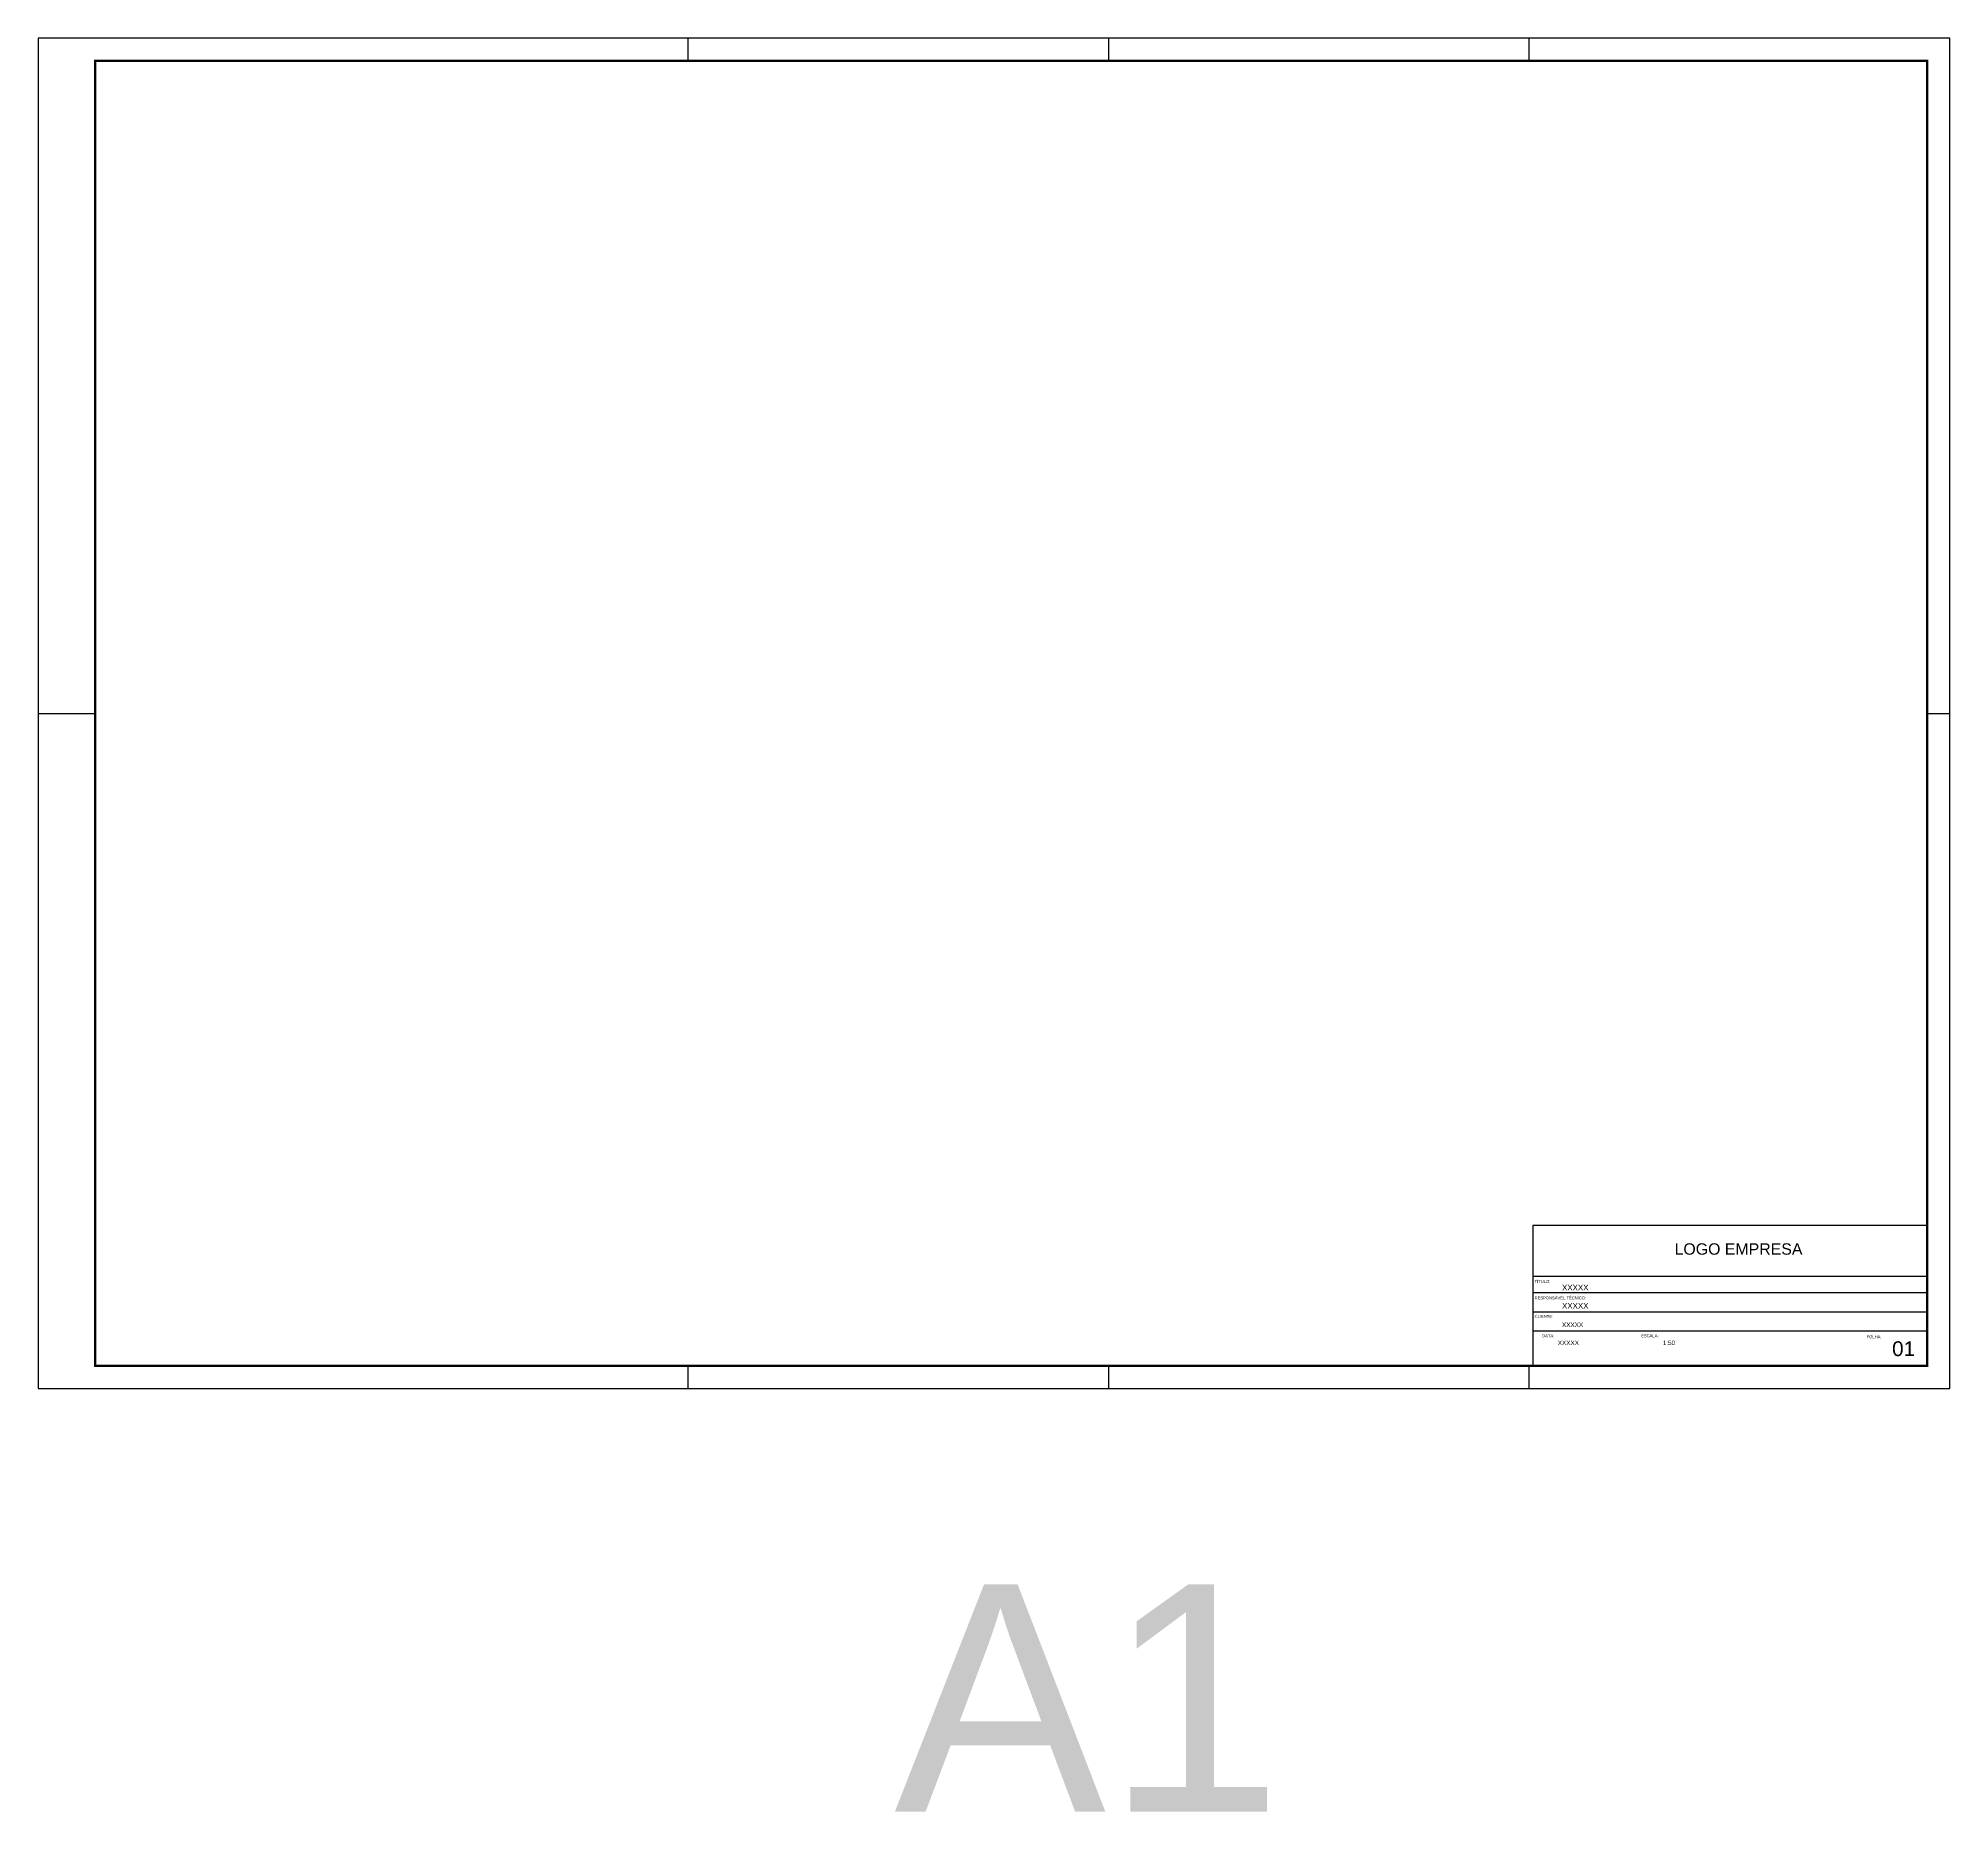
# Model space of a CAD drawing. Header units: millimetres. Extents: x 12832380469 to 12832384453, y 4973163149 to 4973164172.
# Drawn here: x 12832381850 to 12832382691, y 4973163151 to 4973163931 of the extents above; entities that cross this region are included whole.
import ezdxf

# ---------------------------------------------------------------- set-up
doc = ezdxf.new("R2010")
doc.units = ezdxf.units.MM
doc.layers.add('ARQ-FOLHA', color=7, linetype='Continuous')
doc.styles.add('arial', font='arial.ttf')
doc.styles.add('videoaula', font='arial.ttf', dxfattribs={"height": 20})

# ---------------------------------------------------------------- blocks, each defined once
blk = doc.blocks.new('FOLHA A1')
at = {"layer": 'ARQ-FOLHA'}
for p, q in [((841, 0), (0, 0)), ((0, 0), (0, -594)), ((286, -10), (286, 0)), ((471, -10), (471, 0)), ((656, -10), (656, 0)), ((841, -594), (841, 0)), ((0, -297), (25, -297)), ((831, -297), (841, -297)), ((286, -594), (286, -584)), ((471, -594), (471, -584)), ((656, -594), (656, -584)), ((0, -594), (841, -594))]:
    blk.add_line(p, q, dxfattribs=at)
at = {"layer": 'ARQ-FOLHA', "const_width": 1}
blk.add_lwpolyline([(25, -10), (25, -584), (831, -584), (831, -10), (25, -10)], dxfattribs=at)

msp = doc.modelspace()

# ---------------------------------------------------------------- linework, layer by layer
at = {"layer": 'ARQ-FOLHA'}
for p, q in [((12832382681.20122, 4973163408.730036), (12832382507.70122, 4973163408.730036)), ((12832382507.70122, 4973163408.730036), (12832382507.70122, 4973163346.931521)), ((12832382681.20122, 4973163386.242764), (12832382507.70122, 4973163386.242764)), ((12832382507.70122, 4973163380.095241), (12832382507.70122, 4973163380.095241)), ((12832382681.20122, 4973163379.042764), (12832382507.70122, 4973163379.042764)), ((12832382507.70122, 4973163370.645241), (12832382507.70122, 4973163370.645241)), ((12832382681.20122, 4973163370.592764), (12832382507.70122, 4973163370.592764)), ((12832382681.20122, 4973163362.142764), (12832382507.70122, 4973163362.142764))]:
    msp.add_line(p, q, dxfattribs=at)

# ---------------------------------------------------------------- block references
msp.add_blockref('FOLHA A1', (12832381850.20122, 4973163930.931521), dxfattribs=at)

# ---------------------------------------------------------------- texts
at = {"insert": (12832382226.81146, 4973163250.77493), "char_height": 100, "attachment_point": 1, "style": 'videoaula'}
msp.add_mtext_dynamic_manual_height_columns('A1', width=276.50874329, gutter_width=100, heights=[0], dxfattribs=at)
at = {"layer": 'ARQ-FOLHA', "style": 'arial'}
for s, height, p in [('LOGO EMPRESA', 5, (12832382570.1182, 4973163395.825022)), ('TÍTULO:', 1.3, (12832382508.534081, 4973163383.342782)), ('XXXXX', 2.5, (12832382520.611361, 4973163380.1279)), ('RESPONSÁVEL TÉCNICO:', 1.3, (12832382508.534081, 4973163376.142782)), ('XXXXX', 2.5, (12832382520.611361, 4973163372.087725)), ('CLIENTE:', 1.3, (12832382508.534081, 4973163368.055273)), ('XXXXX', 2, (12832382520.611361, 4973163364.000216)), ('DATA:', 1.3, (12832382511.87397, 4973163359.513768)), ('XXXXX', 2, (12832382518.741261, 4973163356.060352)), ('ESCALA:', 1.3, (12832382555.432581, 4973163359.513768)), ('1:50', 2, (12832382564.92329, 4973163356.060352)), ('FOLHA:', 1.3, (12832382654.622749, 4973163359.060434))]:
    msp.add_text(s, height=height, dxfattribs=at).set_placement(p)
msp.add_attdef('01', (12832382665.8389, 4973163351.216553), '01', height=6.5, dxfattribs=at)

doc.saveas('drawing.dxf')
